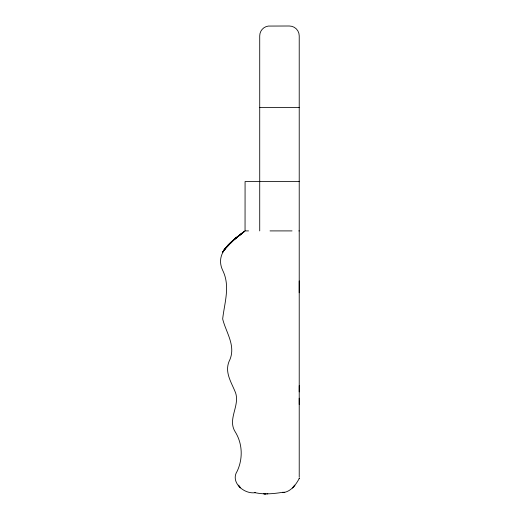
<?xml version="1.0" encoding="UTF-8"?>
<svg xmlns="http://www.w3.org/2000/svg" width="520" height="520" viewBox="0 0 520 520"><rect width="100%" height="100%" fill="white"/><g stroke="black" fill="none" stroke-linecap="round" stroke-linejoin="round"><path stroke-width="0.78" d="M229.411 243.984L234.54 239.161L242.333 232.967C230.698 241.748 214.689 253.494 222.703 270.381C230.483 286.078 224.445 302.855 222.671 318.949C225.914 332.261 235.781 345.196 229.964 359.489C223.639 371.605 231.387 381.986 235.631 392.957C239.889 406.055 227.318 419.218 235.144 431.724C242.587 443.567 243.074 458.634 237.178 471.204C229.964 482.241 244.166 494.526 255.392 492.648L254.501 492.544C263.257 494.611 272.11 493.909 280.93 492.583C289.62 493.181 295.548 485.433 299.221 478.524M299.221 385.574L299.221 476.925M299.221 292.78L299.221 35.873A9.873 9.873 0 0 0 289.347 26L268.307 26.072A9.873 9.873 0 0 0 259.721 35.873L259.721 230.906M222.664 252.174L228.274 244.881L234.708 239.025L229.45 243.945M225.232 248.794L222.761 251.999C228.293 243.581 236.464 237.536 244.368 231.504L234.54 239.161L245.056 230.906L248.547 230.906M226.219 247.514L227.702 245.589M228.813 245.037L223.931 250.016L233.694 240.058L240.903 234.182L233.688 240.058L230.438 243.373M266.773 493.961L267.82 493.766M259.721 107.471L299.221 107.471M299.221 181.532L245.076 181.532L245.05 230.906M270.03 230.906L292.045 230.906M298.831 230.906L299.221 230.906M282.392 492.284L284.739 492.284M264.57 494L265.616 493.994L263.64 493.831M299.221 280.956L299.221 391.892M299.221 398.203L299.221 404.521M299.221 477.841L299.221 478.693M294.801 485.225L292.461 488.007L294.808 485.225M240.468 487.799L238.394 485.193L240.468 487.799"/></g></svg>
